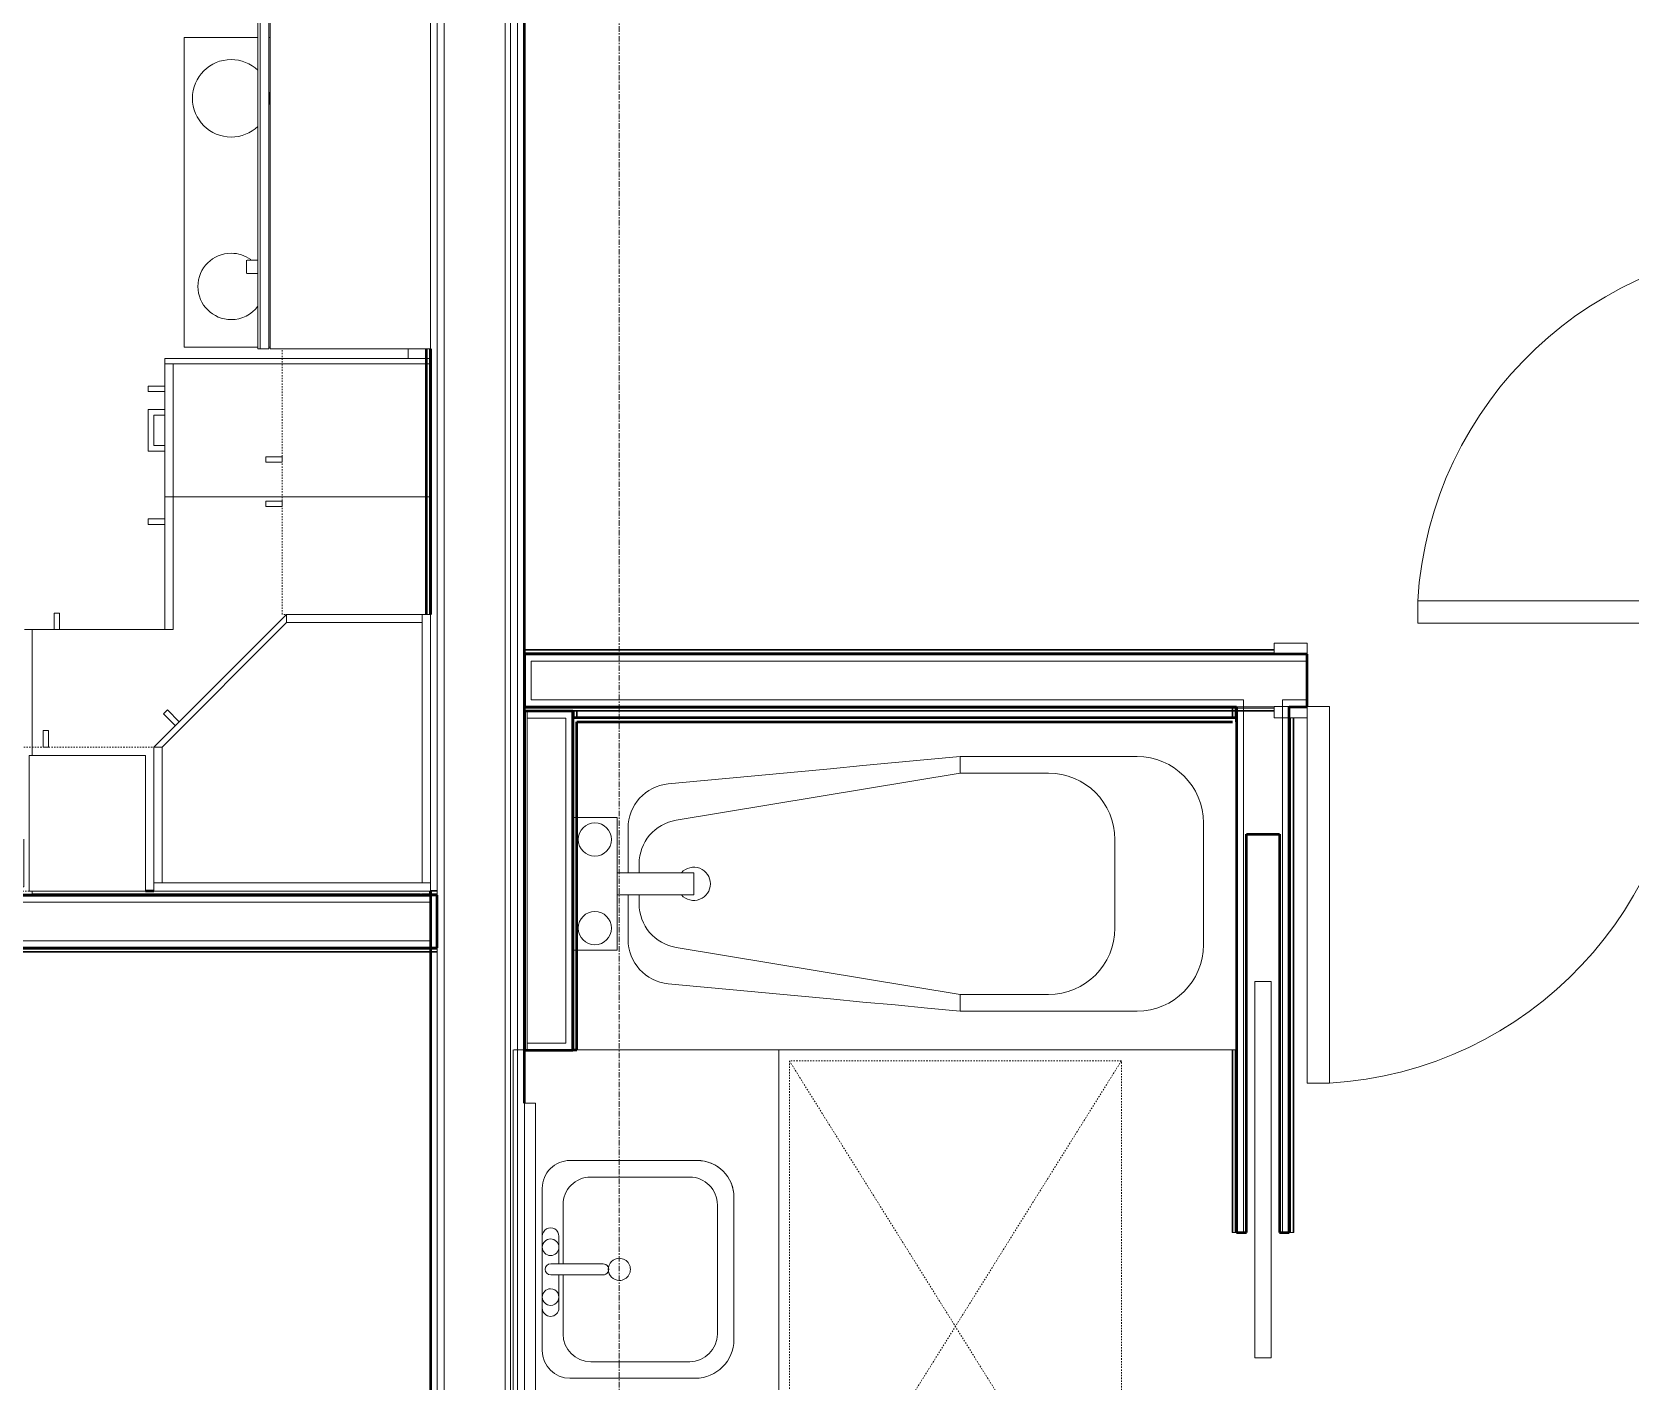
# Model space of a CAD drawing. Header units: inches. Extents: x -4235 to -464, y 9767 to 12347.
# Drawn here: x -2553.4 to -2408.9, y 10607.6 to 10729.5 of the extents above; entities that cross this region are included whole.
import ezdxf

# ---------------------------------------------------------------- set-up
doc = ezdxf.new("R2010")
doc.units = ezdxf.units.IN
doc.header["$MEASUREMENT"] = 0
doc.linetypes.add('Dash', pattern=[0.25, 0.125, -0.125])
doc.linetypes.add('Grid Line 1_2_', pattern=[0.875, 0.5, -0.125, 0.125, -0.125])
for name, color, linetype, lineweight in [('0-1', 170, 'Continuous', 5), ('0-2', 10, 'Continuous', 9), ('A-DOOR-1', 7, 'Continuous', 9), ('A-DOOR-2', 130, 'Continuous', 20), ('A-DOOR-FRAM-1', 130, 'Continuous', 20), ('A-GENM-HDLN-1', 7, 'Dash', 9), ('A-WALL-1', 250, 'Continuous', 50), ('A-WALL-2', 50, 'Continuous', 13), ('A-WALL-3', 10, 'Continuous', 9), ('A-WALL-4', 254, 'Continuous', 9), ('A-WALL-5', 7, 'Continuous', 9), ('A-WALL-6', 113, 'Continuous', 9), ('I-WALL-1', 250, 'Continuous', 50), ('I-WALL-2', 10, 'Continuous', 9), ('I-WALL-3', 254, 'Continuous', 9), ('P-SANR-FIXT-1', 7, 'Continuous', 9), ('P-SANR-FIXT-2', 254, 'Continuous', 9), ('P-SANR-FIXT-3', 10, 'Continuous', 9), ('Q-CASE', 31, 'Continuous', 9), ('Q-CASE-1', 254, 'Continuous', 9), ('Q-CASE-2', 7, 'Continuous', 9), ('Q-CASE-3', 7, 'Dash', 9), ('Q-CASE-4', 10, 'Continuous', 9), ('Q-SPCQ-1', 7, 'Continuous', 9), ('S-GRID-1', 1, 'Grid Line 1_2_', 9)]:
    doc.layers.add(name, color=color, linetype=linetype, lineweight=lineweight)

# ---------------------------------------------------------------- blocks, each defined once
blk = doc.blocks.new('Basic Wall _ INT - W4BØF - _5_8 GYP - 2X4 WOOD_BATT_ - 5_8 GYP_ - ___-2687614-BACKGROUND - 3RD FLOOR')
at = {"layer": 'A-WALL-3'}
for p, q in [((-2439.75, 10564.51), (-2439.72, 10564.52)), ((-2439.61, 10564.57), (-2439.55, 10564.6)), ((-2439.54, 10564.6), (-2439.4, 10564.66)), ((-2439.4, 10564.66), (-2439.34, 10564.68))]:
    blk.add_line(p, q, dxfattribs=at)
at = {"layer": 'A-WALL-4'}
for p, q in [((-2439.75, 10621.06), (-2439.75, 10667.57)), ((-2439.4, 10667.57), (-2439.4, 10621.06)), ((-2439.75, 10621.06), (-2439.72, 10621.06)), ((-2439.61, 10621.06), (-2439.55, 10621.06)), ((-2439.54, 10621.06), (-2439.4, 10621.06)), ((-2439.4, 10621.06), (-2439.34, 10621.06)), ((-2439.72, 10587.06), (-2439.75, 10587.06)), ((-2439.75, 10564.51), (-2439.75, 10587.06)), ((-2439.55, 10587.06), (-2439.61, 10587.06)), ((-2439.4, 10587.06), (-2439.54, 10587.06)), ((-2439.34, 10587.06), (-2439.4, 10587.06)), ((-2439.4, 10587.06), (-2439.4, 10564.66))]:
    blk.add_line(p, q, dxfattribs=at)
at = {"layer": 'A-WALL-5'}
for p, q in [((-2439.62, 10621.06), (-2439.62, 10667.57)), ((-2439.34, 10667.57), (-2439.34, 10621.06)), ((-2439.71, 10621.06), (-2439.75, 10621.06)), ((-2439.62, 10621.06), (-2439.71, 10621.06)), ((-2439.34, 10621.06), (-2439.62, 10621.06)), ((-2439.75, 10587.06), (-2439.71, 10587.06)), ((-2439.71, 10587.06), (-2439.62, 10587.06)), ((-2439.62, 10564.56), (-2439.62, 10587.06)), ((-2439.62, 10587.06), (-2439.34, 10587.06)), ((-2439.34, 10587.06), (-2439.34, 10564.68))]:
    blk.add_line(p, q, dxfattribs=at)
at = {"layer": 'A-WALL-5', "flags": 128}
for points in [[(-2439.62, 10564.56), (-2439.63, 10564.56), (-2439.63, 10564.56), (-2439.65, 10564.55), (-2439.66, 10564.55), (-2439.68, 10564.54), (-2439.71, 10564.53)], [(-2439.34, 10564.68), (-2439.45, 10564.63), (-2439.55, 10564.6), (-2439.6, 10564.57), (-2439.62, 10564.56)]]:
    blk.add_lwpolyline(points, dxfattribs=at)
blk = doc.blocks.new('Basic Wall _ INT - W4BØF - _5_8 GYP - 2X4 WOOD_BATT_ - 5_8 GYP_ - ___-2687613-BACKGROUND - 3RD FLOOR')
at = {"layer": 'A-WALL-3'}
for p, q in [((-2444.85, 10668.57), (-2444.91, 10668.57)), ((-2444.91, 10668.57), (-2444.7, 10668.57)), ((-2444.7, 10668.57), (-2444.85, 10668.57)), ((-2444.85, 10668.43), (-2444.85, 10668.38)), ((-2444.85, 10668.37), (-2444.85, 10668.29)), ((-2444.85, 10668.28), (-2444.85, 10668.17)), ((-2444.64, 10668.57), (-2444.7, 10668.57)), ((-2444.7, 10668.57), (-2444.62, 10668.57)), ((-2444.62, 10668.57), (-2444.58, 10668.57)), ((-2444.62, 10668.57), (-2444.62, 10668.57)), ((-2444.58, 10668.57), (-2444.56, 10668.57)), ((-2444.5, 10668.57), (-2444.52, 10668.57)), ((-2444.91, 10562.37), (-2444.85, 10562.4)), ((-2444.85, 10562.4), (-2444.7, 10562.46)), ((-2444.7, 10562.46), (-2444.64, 10562.49)), ((-2444.52, 10562.53), (-2444.5, 10562.54))]:
    blk.add_line(p, q, dxfattribs=at)
at = {"layer": 'A-WALL-4'}
for p, q in [((-2444.91, 10668.43), (-2444.91, 10668.38)), ((-2444.91, 10668.37), (-2444.91, 10668.29)), ((-2444.91, 10668.28), (-2444.91, 10668.17)), ((-2444.85, 10668.16), (-2444.85, 10667.57)), ((-2444.56, 10668.57), (-2444.54, 10668.57)), ((-2444.54, 10668.57), (-2444.5, 10668.57)), ((-2444.5, 10667.57), (-2444.5, 10668.57)), ((-2444.85, 10637.57), (-2444.85, 10621.06)), ((-2444.5, 10621.06), (-2444.5, 10637.57)), ((-2444.91, 10621.06), (-2444.85, 10621.06)), ((-2444.85, 10621.06), (-2444.7, 10621.06)), ((-2444.7, 10621.06), (-2444.64, 10621.06)), ((-2444.52, 10621.06), (-2444.5, 10621.06)), ((-2444.85, 10587.06), (-2444.91, 10587.06)), ((-2444.7, 10587.06), (-2444.85, 10587.06)), ((-2444.85, 10587.06), (-2444.85, 10562.4)), ((-2444.64, 10587.06), (-2444.7, 10587.06)), ((-2444.5, 10587.06), (-2444.52, 10587.06)), ((-2444.5, 10562.54), (-2444.5, 10587.06))]:
    blk.add_line(p, q, dxfattribs=at)
at = {"layer": 'A-WALL-5'}
for p, q in [((-2444.91, 10668.16), (-2444.91, 10667.57)), ((-2444.62, 10668.57), (-2444.62, 10667.57)), ((-2444.91, 10637.57), (-2444.91, 10621.06)), ((-2444.62, 10637.57), (-2444.62, 10621.06)), ((-2444.62, 10621.06), (-2444.91, 10621.06)), ((-2444.54, 10621.06), (-2444.62, 10621.06)), ((-2444.5, 10621.06), (-2444.54, 10621.06)), ((-2444.91, 10587.06), (-2444.62, 10587.06)), ((-2444.91, 10587.06), (-2444.91, 10562.37)), ((-2444.62, 10587.06), (-2444.62, 10562.49)), ((-2444.62, 10587.06), (-2444.54, 10587.06)), ((-2444.54, 10587.06), (-2444.5, 10587.06))]:
    blk.add_line(p, q, dxfattribs=at)
at = {"layer": 'A-WALL-5', "flags": 128}
for points in [[(-2444.62, 10562.49), (-2444.64, 10562.48), (-2444.7, 10562.46), (-2444.79, 10562.42), (-2444.91, 10562.37)], [(-2444.54, 10562.53), (-2444.56, 10562.52), (-2444.58, 10562.51), (-2444.6, 10562.5), (-2444.61, 10562.5), (-2444.62, 10562.49), (-2444.62, 10562.49)]]:
    blk.add_lwpolyline(points, dxfattribs=at)
blk = doc.blocks.new('POCKET - FLUSH - 2-10 x 6-8-2882530-BACKGROUND - 3RD FLOOR')
at = {"layer": 'A-DOOR-2'}
for p, q in [((-39.67, -0.75), (-39.67, 0.75)), ((-39.67, 0.75), (-5.67, 0.75)), ((-5.67, 0.75), (-5.67, -0.75)), ((-5.67, -0.75), (-39.67, -0.75))]:
    blk.add_line(p, q, dxfattribs=at)
blk = doc.blocks.new('Bath Vanity - Bath Vanity 72_-2551085-BACKGROUND - 3RD FLOOR')
at = {"layer": 'Q-CASE-1'}
for p, q in [((36.74, 0), (-35.26, 0)), ((-35.26, 0), (-35.26, -1)), ((36.74, -1), (36.74, -0.04)), ((36.74, -5.34), (36.74, -1.01)), ((36.74, -5.75), (36.74, -5.38))]:
    blk.add_line(p, q, dxfattribs=at)
at = {"layer": 'Q-CASE-2'}
for p, q in [((-35.26, -1), (-35.26, -24)), ((36.74, -24), (36.74, -5.75)), ((-35.26, -24), (36.74, -24))]:
    blk.add_line(p, q, dxfattribs=at)
blk = doc.blocks.new('ADA Clearances - 30_x48_-3054095-BACKGROUND - 3RD FLOOR')
at = {"layer": 'A-GENM-HDLN-1'}
for p, q in [((15, -24), (-15, 24)), ((-15, -24), (15, 24)), ((15, 24), (-15, 24)), ((-15, 24), (-15, -24)), ((15, -24), (15, 24)), ((-15, -24), (15, -24))]:
    blk.add_line(p, q, dxfattribs=at)
blk = doc.blocks.new('M_Sink Vanity-Square - 500 x 440mm-1352614-BACKGROUND - 3RD FLOOR')
at = {"layer": 'P-SANR-FIXT-1'}
for p, q in [((7.96, 7.09), (-6.72, 7.09)), ((7.96, 7.09), (-6.72, 7.09)), ((3.62, 7.09), (-2.88, 7.09)), ((0.12, 6.33), (0.12, 1.59)), ((1.12, 6.33), (1.12, 1.59)), ((-9.22, 4.59), (-9.22, -6.73)), ((-9.22, 4.59), (-9.22, -6.73)), ((0.12, 5.22), (-5.22, 5.22)), ((-2.88, 5.59), (0.12, 5.59)), ((1.12, 5.59), (3.62, 5.59)), ((6.46, 5.22), (1.12, 5.22)), ((10.46, -6.91), (10.46, 4.59)), ((10.46, -6.91), (10.46, 4.59)), ((-7.72, 2.72), (-7.72, -6.23)), ((8.96, -6.23), (8.96, 2.72)), ((-5.22, -8.73), (6.46, -8.73)), ((-5.72, -10.23), (7.14, -10.23)), ((-5.72, -10.23), (7.14, -10.23))]:
    blk.add_line(p, q, dxfattribs=at)
for centre, radius, start, end in [((-6.72, 4.59), 2.5, 90, 180), ((-6.72, 4.59), 2.5, 90, 180), ((-2.88, 6.34), 0.75, 90, 270), ((-1.88, 6.34), 0.75, 360, 180), ((-1.88, 6.34), 0.75, 180, 0), ((0.62, 6.33), 0.5, 360, 180), ((2.62, 6.34), 0.75, 360, 180), ((2.62, 6.34), 0.75, 180, 360), ((3.62, 6.34), 0.75, 270, 90), ((7.96, 4.59), 2.5, 0, 90), ((7.96, 4.59), 2.5, 360, 90), ((-5.22, 2.72), 2.5, 90, 180), ((6.46, 2.72), 2.5, 0, 90), ((0.62, 1.59), 0.5, 180, 0), ((0.62, 0.13), 1, 360, 180), ((0.62, 0.13), 1, 180, 0), ((-5.72, -6.73), 3.5, 180, 270), ((-5.72, -6.73), 3.5, 180, 270), ((-5.22, -6.23), 2.5, 180, 270), ((6.46, -6.23), 2.5, 270, 0), ((7.14, -6.91), 3.32, 270, 360), ((7.14, -6.91), 3.32, 270, 0)]:
    blk.add_arc(centre, radius, start, end, dxfattribs=at)
blk = doc.blocks.new('Basic Wall _ INT - W4BØF - _5_8 GYP - 2X4 WOOD_BATT_ - 5_8 GYP_ - ___-2687616-BACKGROUND - 3RD FLOOR')
at = {"layer": 'A-WALL-3'}
for p, q in [((-2292.3, 10643.61), (-2292.32, 10643.62)), ((-2292.12, 10643.53), (-2292.18, 10643.56)), ((-2291.97, 10643.47), (-2292.12, 10643.53)), ((-2291.91, 10643.45), (-2291.97, 10643.47)), ((-2299.08, 10636.86), (-2296.96, 10638.98)), ((-2335.14, 10600.8), (-2333.02, 10602.92)), ((-2408.95, 10526.99), (-2408.95, 10526.96)), ((-2408.95, 10526.8), (-2408.95, 10526.71)), ((-2408.95, 10526.7), (-2408.95, 10526.5)), ((-2408.95, 10526.5), (-2408.95, 10526.41))]:
    blk.add_line(p, q, dxfattribs=at)
at = {"layer": 'A-WALL-4'}
for p, q in [((-2296.96, 10638.98), (-2292.32, 10643.62)), ((-2291.97, 10643.47), (-2296.71, 10638.73)), ((-2408.95, 10526.99), (-2335.14, 10600.8)), ((-2334.89, 10600.55), (-2408.95, 10526.5))]:
    blk.add_line(p, q, dxfattribs=at)
at = {"layer": 'A-WALL-5'}
for p, q in [((-2296.87, 10638.89), (-2292.2, 10643.57)), ((-2291.91, 10643.45), (-2296.67, 10638.69)), ((-2408.95, 10526.82), (-2335.05, 10600.71)), ((-2334.85, 10600.51), (-2408.95, 10526.41))]:
    blk.add_line(p, q, dxfattribs=at)
at = {"layer": 'A-WALL-5', "flags": 128}
for points in [[(-2292.28, 10643.6), (-2292.26, 10643.59), (-2292.24, 10643.58), (-2292.22, 10643.58), (-2292.21, 10643.57), (-2292.2, 10643.57), (-2292.2, 10643.57)], [(-2292.2, 10643.57), (-2292.18, 10643.56), (-2292.12, 10643.53), (-2292.03, 10643.5), (-2291.91, 10643.45)], [(-2408.95, 10526.82), (-2408.95, 10526.82), (-2408.95, 10526.83), (-2408.95, 10526.85), (-2408.95, 10526.87), (-2408.95, 10526.9), (-2408.95, 10526.93)], [(-2408.95, 10526.41), (-2408.95, 10526.58), (-2408.95, 10526.71), (-2408.95, 10526.79), (-2408.95, 10526.82)]]:
    blk.add_lwpolyline(points, dxfattribs=at)
blk = doc.blocks.new('Basic Wall _ INT - W4BØF - _5_8 GYP - 2X4 WOOD_BATT_ - 5_8 GYP_ - ___-2687615-BACKGROUND - 3RD FLOOR')
at = {"layer": 'A-WALL-3'}
for p, q in [((-2297.42, 10645.73), (-2297.49, 10645.76)), ((-2297.28, 10645.67), (-2297.42, 10645.73)), ((-2297.21, 10645.64), (-2297.28, 10645.67)), ((-2297.07, 10645.58), (-2297.1, 10645.59)), ((-2302.44, 10640.22), (-2300.32, 10642.34)), ((-2338.5, 10604.16), (-2336.38, 10606.28)), ((-2352.3, 10590.36), (-2347.55, 10595.11)), ((-2347.55, 10595.6), (-2351.65, 10591.51)), ((-2347.35, 10595.81), (-2347.4, 10595.75)), ((-2347.25, 10595.9), (-2347.35, 10595.81)), ((-2347.14, 10596.02), (-2347.25, 10595.9)), ((-2351.68, 10591.48), (-2352.3, 10590.86)), ((-2352.59, 10590.56), (-2352.71, 10590.44)), ((-2352.5, 10590.65), (-2352.59, 10590.56)), ((-2352.44, 10590.71), (-2352.5, 10590.65)), ((-2408.95, 10534.3), (-2408.95, 10534.21)), ((-2408.95, 10534.21), (-2408.95, 10534)), ((-2408.95, 10534), (-2408.95, 10533.91)), ((-2408.95, 10533.74), (-2408.95, 10533.71))]:
    blk.add_line(p, q, dxfattribs=at)
at = {"layer": 'A-WALL-4'}
for p, q in [((-2297.42, 10645.73), (-2300.57, 10642.59)), ((-2300.32, 10642.34), (-2297.07, 10645.58)), ((-2347.55, 10595.11), (-2338.5, 10604.16)), ((-2338.75, 10604.4), (-2347.14, 10596.02)), ((-2347.55, 10595.29), (-2351.67, 10591.17)), ((-2347.55, 10595.69), (-2351.64, 10591.6)), ((-2347.35, 10595.9), (-2347.4, 10595.84)), ((-2347.25, 10595.99), (-2347.35, 10595.9)), ((-2347.14, 10596.11), (-2347.25, 10595.99)), ((-2352.44, 10590.8), (-2352.5, 10590.74)), ((-2351.68, 10591.57), (-2352.3, 10590.94)), ((-2351.68, 10591.16), (-2352.3, 10590.54)), ((-2352.71, 10590.44), (-2408.95, 10534.21)), ((-2408.95, 10533.71), (-2352.3, 10590.36)), ((-2352.59, 10590.65), (-2352.71, 10590.53)), ((-2352.5, 10590.74), (-2352.59, 10590.65))]:
    blk.add_line(p, q, dxfattribs=at)
at = {"layer": 'A-WALL-5'}
for p, q in [((-2297.49, 10645.76), (-2300.61, 10642.63)), ((-2297.2, 10645.64), (-2300.41, 10642.43)), ((-2338.59, 10604.24), (-2347.55, 10595.29)), ((-2338.79, 10604.45), (-2347.14, 10596.11)), ((-2352.3, 10590.54), (-2408.95, 10533.89)), ((-2352.71, 10590.53), (-2408.95, 10534.3))]:
    blk.add_line(p, q, dxfattribs=at)
at = {"layer": 'A-WALL-5', "flags": 128}
for points in [[(-2297.49, 10645.76), (-2297.37, 10645.71), (-2297.28, 10645.67), (-2297.22, 10645.64), (-2297.2, 10645.64)], [(-2297.2, 10645.64), (-2297.2, 10645.64), (-2297.19, 10645.63), (-2297.17, 10645.63), (-2297.16, 10645.62), (-2297.14, 10645.61), (-2297.12, 10645.6)], [(-2408.95, 10533.89), (-2408.95, 10533.92), (-2408.95, 10534), (-2408.95, 10534.13), (-2408.95, 10534.3)], [(-2408.95, 10533.77), (-2408.95, 10533.8), (-2408.95, 10533.83), (-2408.95, 10533.85), (-2408.95, 10533.87), (-2408.95, 10533.88), (-2408.95, 10533.89)]]:
    blk.add_lwpolyline(points, dxfattribs=at)
blk = doc.blocks.new('SWING - SINGLE - FLUSH - 2-10 x 6-8 - PRIVACY-3199405-BACKGROUND - 3RD FLOOR')
at = {"layer": 'A-DOOR-1'}
blk.add_arc((17, -2.37), 34.07, 180, 266.6343, dxfattribs=at)
at = {"layer": 'A-DOOR-2'}
for p, q in [((15, -2.37), (15, -36.38)), ((17, -2.37), (15, -2.37)), ((17, -2.37), (17, -36.38)), ((17, -36.38), (15, -36.38))]:
    blk.add_line(p, q, dxfattribs=at)
at = {"layer": 'A-DOOR-FRAM-1'}
for p, q in [((-20, 2.38), (-20, 3.38)), ((-20, 3.38), (-17, 3.38)), ((-17, 3.38), (-17, 2.38)), ((17, 2.38), (17, 3.38)), ((17, 3.38), (20, 3.38)), ((20, 3.38), (20, 2.38)), ((-17, 2.38), (-20, 2.38)), ((20, 2.38), (17, 2.38)), ((-20, -2.37), (-17, -2.37)), ((-20, -3.37), (-20, -2.37)), ((-17, -2.37), (-17, -3.37)), ((17, -2.37), (20, -2.37)), ((17, -3.37), (17, -2.37)), ((20, -2.37), (20, -3.37)), ((-17, -3.37), (-20, -3.37)), ((20, -3.37), (17, -3.37))]:
    blk.add_line(p, q, dxfattribs=at)
blk = doc.blocks.new('Basic Wall _ INT - W4BØF - _5_8 GYP - 2X4 WOOD_BATT_ - 5_8 GYP_ - ___-2694537-BACKGROUND - 3RD FLOOR')
at = {"layer": 'A-WALL-3'}
for p, q in [((-2508.87, 10673.74), (-2508.87, 10673.68)), ((-2508.87, 10673.68), (-2508.87, 10673.53)), ((-2508.87, 10673.53), (-2508.87, 10673.46)), ((-2508.87, 10673.35), (-2508.87, 10673.32)), ((-2441.12, 10673.32), (-2438.12, 10673.32))]:
    blk.add_line(p, q, dxfattribs=at)
at = {"layer": 'A-WALL-4'}
for p, q in [((-2508.87, 10673.62), (-2508.87, 10673.74)), ((-2441.12, 10673.68), (-2508.87, 10673.68)), ((-2508.87, 10673.45), (-2508.87, 10673.62)), ((-2508.87, 10673.44), (-2508.87, 10673.45)), ((-2508.87, 10673.37), (-2508.87, 10673.44)), ((-2508.87, 10673.32), (-2508.87, 10673.37)), ((-2508.87, 10673.32), (-2441.12, 10673.32))]:
    blk.add_line(p, q, dxfattribs=at)
at = {"layer": 'A-WALL-5'}
for p, q in [((-2441.12, 10673.74), (-2508.87, 10673.74)), ((-2441.12, 10673.45), (-2508.87, 10673.45))]:
    blk.add_line(p, q, dxfattribs=at)
blk = doc.blocks.new('Basic Wall _ INT - W4BØF - _5_8 GYP - 2X4 WOOD_BATT_ - 5_8 GYP_ - ___-2694538-BACKGROUND - 3RD FLOOR')
at = {"layer": 'A-WALL-3'}
for p, q in [((-2508.87, 10668.57), (-2508.87, 10668.55)), ((-2508.87, 10668.43), (-2508.87, 10668.37)), ((-2508.87, 10668.37), (-2508.87, 10668.22)), ((-2508.87, 10668.22), (-2508.87, 10668.16)), ((-2444.79, 10668.22), (-2444.91, 10668.22)), ((-2444.7, 10668.22), (-2444.79, 10668.22)), ((-2444.64, 10668.22), (-2444.7, 10668.22)), ((-2444.5, 10668.57), (-2441.12, 10668.57)), ((-2443.88, 10668.22), (-2444.5, 10668.22)), ((-2441.12, 10668.22), (-2443.87, 10668.22))]:
    blk.add_line(p, q, dxfattribs=at)
at = {"layer": 'A-WALL-4'}
for p, q in [((-2508.87, 10668.53), (-2508.87, 10668.57)), ((-2508.87, 10668.57), (-2444.5, 10668.57)), ((-2508.87, 10668.45), (-2508.87, 10668.53)), ((-2508.87, 10668.43), (-2508.87, 10668.45)), ((-2508.87, 10668.37), (-2508.87, 10668.43)), ((-2508.87, 10668.28), (-2508.87, 10668.37)), ((-2508.87, 10668.17), (-2508.87, 10668.28)), ((-2444.91, 10668.22), (-2508.87, 10668.22)), ((-2505.15, 10668.16), (-2508.87, 10668.16)), ((-2504.5, 10668.16), (-2505.12, 10668.16)), ((-2504.3, 10668.16), (-2504.35, 10668.16)), ((-2504.2, 10668.16), (-2504.3, 10668.16)), ((-2504.09, 10668.16), (-2504.2, 10668.16)), ((-2444.79, 10668.16), (-2444.91, 10668.16)), ((-2444.7, 10668.16), (-2444.79, 10668.16)), ((-2444.64, 10668.16), (-2444.7, 10668.16)), ((-2444.5, 10668.45), (-2443.88, 10668.45)), ((-2443.88, 10668.16), (-2444.5, 10668.16)), ((-2441.12, 10668.16), (-2443.86, 10668.16)), ((-2443.84, 10668.45), (-2441.12, 10668.45))]:
    blk.add_line(p, q, dxfattribs=at)
at = {"layer": 'A-WALL-5'}
for p, q in [((-2508.87, 10668.45), (-2444.5, 10668.45)), ((-2444.91, 10668.16), (-2504.09, 10668.16))]:
    blk.add_line(p, q, dxfattribs=at)
blk = doc.blocks.new('SWING - SINGLE - FLUSH - 2-10 x 6-8 - PASSAGE-3199424-BACKGROUND - 3RD FLOOR')
at = {"layer": 'A-DOOR-1'}
blk.add_arc((17, 2.37), 34.07, 93.3657, 180, dxfattribs=at)
at = {"layer": 'A-DOOR-2'}
for p, q in [((15, 2.37), (15, 36.38)), ((17, 36.38), (15, 36.38)), ((17, 2.37), (17, 36.38)), ((17, 2.37), (15, 2.37))]:
    blk.add_line(p, q, dxfattribs=at)
at = {"layer": 'A-DOOR-FRAM-1'}
for p, q in [((-17, 3.37), (-20, 3.37)), ((-20, 3.37), (-20, 2.37)), ((-17, 2.37), (-17, 3.37)), ((20, 3.37), (17, 3.37)), ((17, 3.37), (17, 2.37)), ((20, 2.37), (20, 3.37)), ((-20, 2.37), (-17, 2.37)), ((17, 2.37), (20, 2.37)), ((-17, -2.38), (-20, -2.38)), ((-20, -2.38), (-20, -3.38)), ((-17, -3.38), (-17, -2.38)), ((20, -2.38), (17, -2.38)), ((17, -2.38), (17, -3.38)), ((20, -3.38), (20, -2.38)), ((-20, -3.38), (-17, -3.38)), ((17, -3.38), (20, -3.38))]:
    blk.add_line(p, q, dxfattribs=at)
blk = doc.blocks.new('BATHROOM MIRROR - BATHROOM MIRROR 30_-3124767-BACKGROUND - 3RD FLOOR')
at = {"layer": 'Q-CASE-2'}
for p, q in [((15.74, 24), (-14.26, 24)), ((-14.26, 23), (-14.26, 24)), ((15.74, 24), (15.74, 23)), ((-14.26, 23), (15.74, 23))]:
    blk.add_line(p, q, dxfattribs=at)
at = {"layer": 'Q-CASE-4'}
blk.add_line((12.74, 24), (-11.26, 24), dxfattribs=at)
blk = doc.blocks.new('Basic Wall _ INT - W4BØF - _5_8 GYP - 2X4 WOOD_BATT_ - 5_8 GYP_ - ___-3182910-BACKGROUND - 3RD FLOOR')
at = {"layer": 'A-WALL-3'}
for p, q in [((-2516.75, 10646.8), (-2517.37, 10646.8)), ((-2517.37, 10646.44), (-2516.75, 10646.44)), ((-2516.75, 10646.8), (-2516.75, 10646.75)), ((-2516.75, 10646.77), (-2516.75, 10646.8)), ((-2516.75, 10646.75), (-2516.75, 10646.71)), ((-2516.75, 10646.71), (-2516.75, 10646.68)), ((-2516.75, 10646.68), (-2516.75, 10646.67)), ((-2516.75, 10646.67), (-2516.75, 10646.67)), ((-2516.75, 10646.67), (-2516.75, 10646.65)), ((-2516.75, 10646.59), (-2516.75, 10646.66)), ((-2516.75, 10646.65), (-2516.75, 10646.59)), ((-2516.75, 10646.59), (-2516.75, 10646.38)), ((-2516.75, 10646.44), (-2516.75, 10646.59)), ((-2516.75, 10646.38), (-2516.75, 10646.44))]:
    blk.add_line(p, q, dxfattribs=at)
at = {"layer": 'A-WALL-4'}
for p, q in [((-2517.37, 10646.8), (-2640.83, 10646.8)), ((-2640.41, 10646.44), (-2517.37, 10646.44)), ((-2517.37, 10646.67), (-2516.75, 10646.67)), ((-2517.37, 10646.38), (-2516.75, 10646.38))]:
    blk.add_line(p, q, dxfattribs=at)
at = {"layer": 'A-WALL-5'}
for p, q in [((-2640.83, 10646.67), (-2517.37, 10646.67)), ((-2640.41, 10646.38), (-2517.37, 10646.38))]:
    blk.add_line(p, q, dxfattribs=at)
blk = doc.blocks.new('Basic Wall _ INT - W4BØF - _5_8 GYP - 2X4 WOOD_BATT_ - 5_8 GYP_ - ___-3182909-BACKGROUND - 3RD FLOOR')
at = {"layer": 'A-WALL-3'}
for p, q in [((-2553.37, 10651.55), (-2586.37, 10651.55)), ((-2553.37, 10651.9), (-2519.89, 10651.9)), ((-2518.27, 10651.67), (-2553.37, 10651.67)), ((-2517.37, 10651.55), (-2553.37, 10651.55)), ((-2519.8, 10651.9), (-2517.37, 10651.9)), ((-2517.37, 10651.67), (-2518.18, 10651.67)), ((-2517.37, 10651.9), (-2516.75, 10651.9)), ((-2516.75, 10651.55), (-2517.37, 10651.55)), ((-2516.75, 10651.9), (-2516.75, 10651.96)), ((-2516.75, 10651.96), (-2516.75, 10651.67)), ((-2516.75, 10651.75), (-2516.75, 10651.9)), ((-2516.75, 10651.69), (-2516.75, 10651.75)), ((-2516.75, 10651.67), (-2516.75, 10651.66)), ((-2516.75, 10651.66), (-2516.75, 10651.65)), ((-2516.75, 10651.65), (-2516.75, 10651.59)), ((-2516.75, 10651.59), (-2516.75, 10651.55)), ((-2516.75, 10651.55), (-2516.75, 10651.57))]:
    blk.add_line(p, q, dxfattribs=at)
at = {"layer": 'A-WALL-4'}
for p, q in [((-2543.12, 10651.96), (-2542.37, 10651.96)), ((-2517.37, 10651.96), (-2516.75, 10651.96)), ((-2516.75, 10651.67), (-2517.37, 10651.67))]:
    blk.add_line(p, q, dxfattribs=at)
blk = doc.blocks.new('Range - 24_ x 30_-V378-BACKGROUND - 3RD FLOOR')
at = {"layer": 'Q-SPCQ-1'}
blk.add_line((29.13, 22), (30, 22), dxfattribs=at)
for centre, radius, start, end in [((6.5, 6), 3.5, 81.0228, 98.9772), ((6.5, 6), 3.5, 136.4272, 180), ((6.5, 6), 3.5, 360, 43.6191), ((23.5, 6), 3, 143.9133, 180), ((23.5, 6), 3, 360, 53.8773), ((6.5, 6), 3.5, 180, 0), ((23.5, 6), 3, 180, 360)]:
    blk.add_arc(centre, radius, start, end, dxfattribs=at)
blk = doc.blocks.new('30quot_MicrowaveVent_11166 - 70cm miele oven-2322118-BACKGROUND - 3RD FLOOR')
at = {"layer": 'Q-CASE-2'}
for p, q in [((-14.2, -14.49), (-14.2, 0)), ((15.68, 0), (-14.2, 0)), ((15.68, 0), (15.68, -14.49)), ((15.68, -14.49), (-14.2, -14.49)), ((-14.2, -14.61), (15.68, -14.61)), ((-14.2, -15.39), (-14.2, -14.61)), ((-14.2, -15.6), (-14.2, -15.39)), ((-14.2, -15.39), (15.68, -15.39)), ((-14.2, -15.6), (15.68, -15.6)), ((7.69, -16.55), (7.69, -15.63)), ((8.88, -15.63), (8.88, -16.55)), ((15.68, -14.61), (15.68, -15.39)), ((15.68, -15.39), (15.68, -15.6)), ((7.69, -16.6), (8.88, -16.6))]:
    blk.add_line(p, q, dxfattribs=at)
blk = doc.blocks.new('Single Door 1 Drawer 211 - 211 Base Cabinet Single Door1 Drawer 12_-V338-BACKGROUND - 3RD FLOOR')
at = {"layer": 'Q-CASE-1'}
for p, q in [((-11.26, 24), (0.74, 24)), ((-11.26, 23.25), (-11.26, 24)), ((0.74, 23.25), (-11.26, 23.25)), ((-11.26, 23.25), (-11.26, 0.38)), ((-6.64, 24), (-7.14, 24)), ((-3.89, 24), (-3.39, 24)), ((-1.27, 24), (-1.76, 24)), ((0.74, 24), (0.74, 23.25)), ((0.74, 0.38), (0.74, 23.25))]:
    blk.add_line(p, q, dxfattribs=at)
at = {"layer": 'Q-CASE-2'}
for p, q in [((-3.39, 25.5), (-7.14, 25.5)), ((-7.14, 25.5), (-7.14, 24)), ((-6.64, 24), (-6.64, 25)), ((-6.64, 25), (-3.89, 25)), ((-3.89, 25), (-3.89, 24)), ((-3.39, 24), (-3.39, 25.5)), ((-1.27, 25.5), (-1.76, 25.5)), ((-1.76, 25.5), (-1.76, 24)), ((-1.27, 24), (-1.27, 25.5))]:
    blk.add_line(p, q, dxfattribs=at)
at = {"layer": 'Q-CASE-4'}
for p, q in [((-1.27, 24), (-1.76, 24)), ((-11.26, 0.38), (-11.26, 0)), ((0.74, 0), (0.74, 0.38)), ((-11.26, 0), (0.74, 0))]:
    blk.add_line(p, q, dxfattribs=at)
blk = doc.blocks.new('Base Cabinet Corner 197 - Base Cabinet Corner 197-V339-BACKGROUND - 3RD FLOOR')
at = {"layer": 'Q-CASE-1'}
for p, q in [((0.74, 36), (-10.64, 36)), ((0.74, 23.25), (0.74, 36)), ((0.74, 24), (0.74, 36)), ((0.73, 33.51), (0.73, 34)), ((12.74, 24), (0.74, 24)), ((0.74, 23.25), (0.74, 24)), ((12.74, 23.25), (0.74, 23.25)), ((10.73, 24), (10.24, 24)), ((12.74, 0.38), (12.74, 24))]:
    blk.add_line(p, q, dxfattribs=at)
at = {"layer": 'Q-CASE-2'}
for p, q in [((2.23, 34), (0.74, 34)), ((0.74, 33.51), (2.23, 33.51)), ((2.23, 33.51), (2.23, 34)), ((10.73, 25.5), (10.24, 25.5)), ((10.24, 25.5), (10.24, 24)), ((10.73, 24), (10.73, 25.5))]:
    blk.add_line(p, q, dxfattribs=at)
at = {"layer": 'Q-CASE-4'}
for p, q in [((-22.89, 36), (-23.26, 36)), ((-23.26, 36), (-23.26, 0)), ((10.73, 24), (10.24, 24)), ((12.74, 0), (12.74, 0.38)), ((-23.26, 0), (-22.89, 0)), ((-22.89, 0), (2.11, 0)), ((2.11, 0), (12.74, 0))]:
    blk.add_line(p, q, dxfattribs=at)
blk = doc.blocks.new('Vanity Cabinet-Double Door - 33_-V340-BACKGROUND - 3RD FLOOR')
at = {"layer": 'Q-CASE-1'}
for p, q in [((-15.76, 5.06), (-15.76, 0.38)), ((-15.76, 5.06), (-15.76, 0.38)), ((-15.01, 5.06), (-15.01, 0.75)), ((16.49, 0.75), (16.49, 5.06)), ((-15.01, 0.75), (16.49, 0.75))]:
    blk.add_line(p, q, dxfattribs=at)
at = {"layer": 'Q-CASE-4'}
for p, q in [((-15.76, 0.38), (-15.76, 0)), ((-15.76, 0.38), (-15.76, 0)), ((17.24, 0), (17.24, 0.38)), ((17.24, 0), (17.24, 0.38)), ((-15.76, 0), (17.24, 0)), ((-15.76, 0), (17.24, 0)), ((-15.76, 0), (17.24, 0))]:
    blk.add_line(p, q, dxfattribs=at)
blk = doc.blocks.new('308 - 308 x 24_-2727442-BACKGROUND - 3RD FLOOR')
at = {"layer": 'Q-CASE'}
for p, q in [((0, 25.19), (-12, 13.19)), ((0, 24.44), (0, 25.19)), ((-11.25, 13.19), (0, 24.44)), ((-12, 13.19), (-11.25, 13.19))]:
    blk.add_line(p, q, dxfattribs=at)
at = {"layer": 'Q-CASE-2'}
for p, q in [((0, 25.19), (0, 24.44)), ((12.25, 25.19), (0, 25.19)), ((12.25, 24.44), (12.25, 25.19)), ((13, 25.19), (12.25, 25.19)), ((12.25, 25.19), (12.25, 0.94)), ((13, 0.94), (13, 25.19)), ((0, 24.44), (-11.25, 13.19)), ((12.25, 24.44), (0, 24.44)), ((0, 24.44), (12.25, 24.44)), ((12.25, 0.94), (12.25, 24.44)), ((-10.76, 16.55), (-11.11, 16.2)), ((-11.11, 16.2), (-10.05, 15.14)), ((-9.7, 15.49), (-10.76, 16.55)), ((-12, 13.19), (-12, 0.94)), ((-11.25, 13.19), (-12, 13.19)), ((-11.25, 13.19), (-11.25, 0.94)), ((-11.25, 0.94), (-11.25, 13.19)), ((-12, 0.94), (-11.25, 0.94)), ((13, 0.94), (-12, 0.94)), ((-12, 0.94), (-12, 0.19)), ((-12, 0.19), (13, 0.19)), ((-11.25, 0.94), (12.25, 0.94)), ((12.25, 0.94), (13, 0.94)), ((13, 0.19), (13, 0.94))]:
    blk.add_line(p, q, dxfattribs=at)
blk = doc.blocks.new('300 Series Wall Hung Cabinet_301 - 12_ x 24_-2730234-BACKGROUND - 3RD FLOOR')
at = {"layer": 'Q-CASE-2'}
for p, q in [((-3.51, 14.69), (-4, 14.69)), ((-4, 14.69), (-4, 13.19)), ((-3.51, 13.19), (-3.51, 14.69)), ((-3.51, 13.19), (-4, 13.19)), ((5.25, 12.44), (-5.25, 12.44)), ((-5.25, 12.44), (-5.25, 0.19)), ((5.25, 0.19), (5.25, 12.44)), ((-5.25, 0.19), (5.25, 0.19))]:
    blk.add_line(p, q, dxfattribs=at)
at = {"layer": 'Q-CASE-3'}
for p, q in [((-6, 0.19), (-6, 13.19)), ((-6, 13.19), (6, 13.19)), ((6, 13.19), (6, 0.19)), ((6, 0.19), (-6, 0.19))]:
    blk.add_line(p, q, dxfattribs=at)
blk = doc.blocks.new('300 Series Wall Hung Cabinet_302 - 24_ X 24_-2590484-BACKGROUND - 3RD FLOOR')
at = {"layer": 'Q-CASE-2'}
for p, q in [((-1.76, 14.69), (-2.25, 14.69)), ((-2.25, 14.69), (-2.25, 13.19)), ((-1.76, 13.19), (-1.76, 14.69)), ((2.24, 14.69), (1.75, 14.69)), ((1.75, 14.69), (1.75, 13.19)), ((2.24, 13.19), (2.24, 14.69)), ((-1.76, 13.19), (-2.25, 13.19)), ((2.24, 13.19), (1.75, 13.19))]:
    blk.add_line(p, q, dxfattribs=at)
at = {"layer": 'Q-CASE-3'}
for p, q in [((-12, 0.19), (-12, 13.19)), ((-12, 13.19), (12, 13.19)), ((12, 13.19), (12, 0.19)), ((12, 0.19), (-12, 0.19))]:
    blk.add_line(p, q, dxfattribs=at)
blk = doc.blocks.new('Bath Tub - Maestro - 60_x30_-V394-BACKGROUND - 3RD FLOOR')
at = {"layer": 'P-SANR-FIXT-1'}
for p, q in [((35, 26.5), (51, 26.5)), ((35, 26.5), (35, 25)), ((35, 25), (9.35, 20.74)), ((43, 25), (35, 25)), ((4, 21), (0.38, 21)), ((4, 16), (4, 21)), ((57, 20.5), (57, 9.5)), ((5, 16), (5, 20.04)), ((49, 11), (49, 19)), ((4, 14), (4, 16)), ((4, 16), (10.94, 16)), ((6, 16.8), (6, 16)), ((10.94, 14), (10.94, 16)), ((4, 9), (4, 14)), ((10.94, 14), (4, 14)), ((5, 9.96), (5, 14)), ((6, 14), (6, 13.2)), ((0.38, 9), (4, 9)), ((9.35, 9.26), (35, 5)), ((35, 3.5), (35, 5)), ((35, 5), (43, 5)), ((51, 3.5), (35, 3.5)), ((18.63, 0), (59.63, 0))]:
    blk.add_line(p, q, dxfattribs=at)
at = {"layer": 'P-SANR-FIXT-1', "flags": 128}
for points in [[(8.63, 24.03), (11.56, 24.3), (14.49, 24.58), (17.42, 24.85), (20.35, 25.13), (23.28, 25.4), (26.21, 25.68), (29.14, 25.95), (32.07, 26.23), (35, 26.5)], [(35, 3.5), (32.07, 3.77), (29.14, 4.05), (26.21, 4.32), (23.28, 4.6), (20.35, 4.87), (17.42, 5.15), (14.49, 5.42), (11.56, 5.7), (8.63, 5.97)]]:
    blk.add_lwpolyline(points, dxfattribs=at)
at = {"layer": 'P-SANR-FIXT-1'}
for centre, radius, start, end in [((51, 20.5), 6, 360, 90), ((43, 19), 6, 360, 90), ((9, 20.04), 4, 95.3558, 180), ((2, 19), 1.5, 360, 180), ((10, 16.8), 4, 99.4223, 180), ((2, 19), 1.5, 180, 360), ((10.94, 15), 1.5, 360, 137.9289), ((10.94, 15), 1.5, 222.0711, 360), ((10, 13.2), 4, 180, 260.5777), ((2, 11), 1.5, 360, 180), ((2, 11), 1.5, 180, 360), ((43, 11), 6, 270, 0), ((9, 9.96), 4, 180, 264.6442), ((51, 9.5), 6, 270, 360)]:
    blk.add_arc(centre, radius, start, end, dxfattribs=at)
at = {"layer": 'P-SANR-FIXT-2'}
for p, q in [((60, 30), (0, 30)), ((0.38, 21), (0, 21)), ((0, 9), (0.38, 9)), ((59.63, 0), (60, 0))]:
    blk.add_line(p, q, dxfattribs=at)
at = {"layer": 'P-SANR-FIXT-3'}
for p, q in [((0, 30), (0, 21)), ((60, 0), (60, 30)), ((0, 21), (0, 9)), ((0, 21), (0, 9)), ((0, 9), (0, 0))]:
    blk.add_line(p, q, dxfattribs=at)
blk = doc.blocks.new('Basic Wall _ INT - W4FØF - INT - _5_8 GYP - 2X4 WOOD_BATT__ - ___-3236088-BACKGROUND - 3RD FLOOR')
at = {"layer": 'A-WALL-3'}
for p, q in [((-2504.15, 10668.16), (-2504.29, 10668.16)), ((-2504.09, 10668.16), (-2504.15, 10668.16))]:
    blk.add_line(p, q, dxfattribs=at)
at = {"layer": 'A-WALL-4'}
for p, q in [((-2504.47, 10668.16), (-2504.5, 10668.16)), ((-2504.5, 10668.16), (-2504.5, 10667.57)), ((-2504.3, 10668.16), (-2504.36, 10668.16)), ((-2504.15, 10667.57), (-2504.15, 10668.16))]:
    blk.add_line(p, q, dxfattribs=at)
at = {"layer": 'A-WALL-5'}
for p, q in [((-2504.5, 10668.16), (-2504.46, 10668.16)), ((-2504.46, 10668.16), (-2504.37, 10668.16)), ((-2504.37, 10667.57), (-2504.37, 10668.16)), ((-2504.37, 10668.16), (-2504.09, 10668.16)), ((-2504.09, 10667.57), (-2504.09, 10668.16))]:
    blk.add_line(p, q, dxfattribs=at)
blk = doc.blocks.new('CTR - 1st Phase - Unit Layouts_rvt-2-BACKGROUND - 3RD FLOOR')
at = {"layer": 'A-WALL-1'}
for p, q in [((-2517.75, 10700.92), (-2517.75, 10676.92)), ((-2517.37, 10676.92), (-2517.37, 10700.92)), ((-2438.12, 10673.32), (-2508.87, 10673.32)), ((-2508.87, 10673.32), (-2508.87, 10672.7)), ((-2438.12, 10668.57), (-2438.12, 10673.32)), ((-2508.87, 10672.7), (-2508.87, 10669.2)), ((-2508.87, 10669.2), (-2508.87, 10668.57)), ((-2508.87, 10668.57), (-2444.5, 10668.57)), ((-2508.62, 10668.16), (-2508.87, 10668.16)), ((-2508.87, 10668.16), (-2508.87, 10637.54)), ((-2505.12, 10668.16), (-2508.62, 10668.16)), ((-2504.5, 10668.16), (-2505.12, 10668.16)), ((-2504.5, 10637.54), (-2504.5, 10668.16)), ((-2444.5, 10667.57), (-2504.5, 10667.57)), ((-2504.5, 10667.57), (-2504.5, 10667.2)), ((-2444.5, 10668.57), (-2444.5, 10621.06)), ((-2444.5, 10667.2), (-2444.5, 10667.57)), ((-2439.75, 10621.06), (-2439.75, 10668.57)), ((-2439.75, 10668.57), (-2438.12, 10668.57)), ((-2504.5, 10667.2), (-2504.5, 10637.57)), ((-2504.12, 10667.2), (-2444.87, 10667.2)), ((-2504.12, 10637.57), (-2504.12, 10667.2)), ((-2443.62, 10621.06), (-2443.62, 10657.06)), ((-2443.62, 10657.06), (-2440.62, 10657.06)), ((-2440.62, 10657.06), (-2440.62, 10621.06)), ((-2516.75, 10651.55), (-2669.6, 10651.55)), ((-2634.85, 10651.55), (-2517.37, 10651.55)), ((-2542.37, 10651.92), (-2543.12, 10651.92)), ((-2517.37, 10651.55), (-2517.37, 10651.92)), ((-2516.75, 10650.92), (-2516.75, 10651.55)), ((-2516.75, 10647.42), (-2516.75, 10650.92)), ((-2516.75, 10646.8), (-2516.75, 10647.42)), ((-2640.83, 10646.8), (-2516.75, 10646.8)), ((-2508.87, 10637.54), (-2508.62, 10637.54)), ((-2508.62, 10637.54), (-2505.12, 10637.54)), ((-2505.12, 10637.54), (-2504.5, 10637.54)), ((-2504.5, 10637.57), (-2504.12, 10637.57)), ((-2444.5, 10621.06), (-2443.62, 10621.06)), ((-2440.62, 10621.06), (-2439.75, 10621.06))]:
    blk.add_line(p, q, dxfattribs=at)
at = {"layer": 'A-WALL-2'}
for p, q in [((-2508.25, 10672.7), (-2508.25, 10669.2)), ((-2438.12, 10672.7), (-2508.25, 10672.7)), ((-2443.87, 10669.2), (-2508.25, 10669.2)), ((-2443.87, 10669.2), (-2443.87, 10668.57)), ((-2440.37, 10669.2), (-2440.37, 10668.57)), ((-2438.12, 10669.2), (-2440.37, 10669.2)), ((-2508.62, 10667.54), (-2508.62, 10668.16)), ((-2508.62, 10668.16), (-2508.62, 10667.54)), ((-2505.12, 10667.54), (-2508.62, 10667.54)), ((-2508.62, 10667.54), (-2508.62, 10638.16)), ((-2505.12, 10667.54), (-2505.12, 10638.16)), ((-2443.87, 10668.57), (-2443.87, 10621.06)), ((-2440.37, 10668.57), (-2440.37, 10621.06)), ((-2669.6, 10650.92), (-2517.37, 10650.92)), ((-2517.37, 10647.42), (-2517.37, 10650.92)), ((-2641.45, 10647.42), (-2517.37, 10647.42)), ((-2508.62, 10638.16), (-2505.12, 10638.16)), ((-2508.62, 10637.54), (-2508.62, 10638.16)), ((-2508.62, 10638.16), (-2508.62, 10637.54))]:
    blk.add_line(p, q, dxfattribs=at)
at = {"layer": 'A-WALL-3'}
for p, q in [((-2517.37, 10676.92), (-2517.37, 10700.92)), ((-2517.37, 10651.92), (-2517.37, 10676.92)), ((-2508.87, 10668.57), (-2508.87, 10673.32)), ((-2441.12, 10673.32), (-2508.87, 10673.32)), ((-2438.12, 10673.32), (-2441.12, 10673.32)), ((-2508.87, 10668.57), (-2444.91, 10668.57)), ((-2508.87, 10668.16), (-2504.5, 10668.16)), ((-2508.87, 10668.16), (-2508.87, 10637.57)), ((-2504.5, 10667.57), (-2504.5, 10668.16)), ((-2504.5, 10667.2), (-2504.5, 10667.57)), ((-2444.91, 10668.57), (-2444.64, 10668.57)), ((-2444.5, 10668.43), (-2444.5, 10668.38)), ((-2444.5, 10668.37), (-2444.5, 10668.29)), ((-2444.5, 10668.28), (-2444.5, 10668.17)), ((-2444.5, 10668.16), (-2444.5, 10667.57)), ((-2444.5, 10667.57), (-2444.5, 10667.2)), ((-2439.75, 10621.06), (-2439.75, 10667.57)), ((-2504.5, 10667.2), (-2504.5, 10658.57)), ((-2504.5, 10658.57), (-2504.5, 10646.57)), ((-2634.85, 10651.55), (-2517.37, 10651.55)), ((-2517.37, 10651.55), (-2553.37, 10651.55)), ((-2517.75, 10651.92), (-2542.37, 10651.92)), ((-2517.37, 10651.92), (-2517.37, 10651.55)), ((-2516.75, 10651.55), (-2517.37, 10651.55)), ((-2516.75, 10651.55), (-2516.75, 10646.8)), ((-2640.41, 10646.8), (-2517.37, 10646.8)), ((-2517.37, 10646.8), (-2516.75, 10646.8)), ((-2504.5, 10646.57), (-2504.5, 10637.57)), ((-2444.5, 10637.57), (-2444.5, 10621.06))]:
    blk.add_line(p, q, dxfattribs=at)
at = {"layer": 'A-WALL-4'}
for p, q in [((-2517.75, 10700.92), (-2517.75, 10676.92)), ((-2438.12, 10673.32), (-2438.12, 10668.57)), ((-2444.5, 10667.57), (-2504.5, 10667.57)), ((-2504.12, 10667.2), (-2444.87, 10667.2)), ((-2504.12, 10658.57), (-2504.12, 10667.2)), ((-2440.62, 10657.06), (-2443.62, 10657.06)), ((-2443.62, 10657.06), (-2443.62, 10621.06)), ((-2440.62, 10621.06), (-2440.62, 10657.06)), ((-2542.37, 10651.92), (-2543.12, 10651.92)), ((-2504.12, 10637.57), (-2504.12, 10646.57)), ((-2443.62, 10621.06), (-2444.5, 10621.06)), ((-2439.75, 10621.06), (-2440.62, 10621.06))]:
    blk.add_line(p, q, dxfattribs=at)
at = {"layer": 'A-WALL-6'}
for p, q in [((-2539.62, 10729.05), (-2539.62, 10701.05)), ((-2532.97, 10729.05), (-2539.62, 10729.05)), ((-2539.62, 10729.05), (-2539.62, 10701.05)), ((-2532.97, 10729.05), (-2539.62, 10729.05)), ((-2531.86, 10729.05), (-2531.98, 10729.05)), ((-2531.86, 10729.05), (-2531.98, 10729.05)), ((-2539.62, 10701.05), (-2532.97, 10701.05)), ((-2539.62, 10701.05), (-2532.97, 10701.05)), ((-2531.98, 10701.05), (-2531.86, 10701.05)), ((-2531.98, 10701.05), (-2531.86, 10701.05)), ((-2517.75, 10700.05), (-2541.37, 10700.05)), ((-2541.37, 10700.05), (-2541.37, 10675.55)), ((-2541.37, 10675.55), (-2541.37, 10700.05)), ((-2517.75, 10700.05), (-2541.37, 10700.05)), ((-2517.37, 10700.05), (-2517.75, 10700.05)), ((-2517.37, 10700.05), (-2517.75, 10700.05)), ((-2517.37, 10676.92), (-2517.37, 10700.05)), ((-2517.37, 10676.92), (-2517.37, 10700.05)), ((-2517.37, 10651.92), (-2517.37, 10676.92)), ((-2517.37, 10651.92), (-2517.37, 10676.92)), ((-2541.37, 10675.55), (-2554.05, 10675.55)), ((-2554.05, 10675.55), (-2541.37, 10675.55)), ((-2634.85, 10651.55), (-2517.37, 10651.55)), ((-2517.37, 10651.55), (-2634.85, 10651.55)), ((-2517.37, 10651.55), (-2517.37, 10651.92)), ((-2517.37, 10651.55), (-2517.37, 10651.92))]:
    blk.add_line(p, q, dxfattribs=at)
at = {"layer": '0-2'}
for name, p, rotation in [('30quot_MicrowaveVent_11166 - 70cm miele oven-2322118-BACKGROUND - 3RD FLOOR', (-2517.37, 10716.6), 269.9999999999657), ('Range - 24_ x 30_-V378-BACKGROUND - 3RD FLOOR', (-2541.37, 10730.05), 269.9999999998397), ('SWING - SINGLE - FLUSH - 2-10 x 6-8 - PRIVACY-3199405-BACKGROUND - 3RD FLOOR', (-2391.75, 10693.13), 269.9999999999462), ('300 Series Wall Hung Cabinet_302 - 24_ X 24_-2590484-BACKGROUND - 3RD FLOOR', (-2517.56, 10688.92), 89.99999999996454), ('Single Door 1 Drawer 211 - 211 Base Cabinet Single Door1 Drawer 12_-V338-BACKGROUND - 3RD FLOOR', (-2517.37, 10698.81), 90.0000000000099), ('Base Cabinet Corner 197 - Base Cabinet Corner 197-V339-BACKGROUND - 3RD FLOOR', (-2517.37, 10674.81), 90.00000000001052), ('SWING - SINGLE - FLUSH - 2-10 x 6-8 - PASSAGE-3199424-BACKGROUND - 3RD FLOOR', (-2421.12, 10670.95), 180), ('POCKET - FLUSH - 2-10 x 6-8-2882530-BACKGROUND - 3RD FLOOR', (-2442.12, 10604.06), 269.999999999937), ('Bath Vanity - Bath Vanity 72_-2551085-BACKGROUND - 3RD FLOOR', (-2509.87, 10600.84), 90.00000000007198), ('ADA Clearances - 30_x48_-3054095-BACKGROUND - 3RD FLOOR', (-2469.92, 10612.57), 180), ('BATHROOM MIRROR - BATHROOM MIRROR 30_-3124767-BACKGROUND - 3RD FLOOR', (-2484.87, 10617), 89.99999999992573), ('M_Sink Vanity-Square - 500 x 440mm-1352614-BACKGROUND - 3RD FLOOR', (-2500.16, 10617.11), 89.99999999992065)]:
    blk.add_blockref(name, p, dxfattribs=dict(at, rotation=rotation))
for name, p in [('308 - 308 x 24_-2727442-BACKGROUND - 3RD FLOOR', (-2530.37, 10651.73)), ('Basic Wall _ INT - W4BØF - _5_8 GYP - 2X4 WOOD_BATT_ - 5_8 GYP_ - ___-2694537-BACKGROUND - 3RD FLOOR', (0, 0)), ('Basic Wall _ INT - W4BØF - _5_8 GYP - 2X4 WOOD_BATT_ - 5_8 GYP_ - ___-2694538-BACKGROUND - 3RD FLOOR', (0, 0)), ('Basic Wall _ INT - W4FØF - INT - _5_8 GYP - 2X4 WOOD_BATT__ - ___-3236088-BACKGROUND - 3RD FLOOR', (0, 0)), ('Bath Tub - Maestro - 60_x30_-V394-BACKGROUND - 3RD FLOOR', (-2504.5, 10637.57)), ('Basic Wall _ INT - W4BØF - _5_8 GYP - 2X4 WOOD_BATT_ - 5_8 GYP_ - ___-2687613-BACKGROUND - 3RD FLOOR', (0, 0)), ('Basic Wall _ INT - W4BØF - _5_8 GYP - 2X4 WOOD_BATT_ - 5_8 GYP_ - ___-2687614-BACKGROUND - 3RD FLOOR', (0, 0)), ('300 Series Wall Hung Cabinet_301 - 12_ x 24_-2730234-BACKGROUND - 3RD FLOOR', (-2548.37, 10651.73)), ('Vanity Cabinet-Double Door - 33_-V340-BACKGROUND - 3RD FLOOR', (-2570.61, 10651.55)), ('Basic Wall _ INT - W4BØF - _5_8 GYP - 2X4 WOOD_BATT_ - 5_8 GYP_ - ___-3182909-BACKGROUND - 3RD FLOOR', (0, 0)), ('Basic Wall _ INT - W4BØF - _5_8 GYP - 2X4 WOOD_BATT_ - 5_8 GYP_ - ___-3182910-BACKGROUND - 3RD FLOOR', (0, 0)), ('Basic Wall _ INT - W4BØF - _5_8 GYP - 2X4 WOOD_BATT_ - 5_8 GYP_ - ___-2687615-BACKGROUND - 3RD FLOOR', (0, 0)), ('Basic Wall _ INT - W4BØF - _5_8 GYP - 2X4 WOOD_BATT_ - 5_8 GYP_ - ___-2687616-BACKGROUND - 3RD FLOOR', (0, 0))]:
    blk.add_blockref(name, p, dxfattribs=at)
blk = doc.blocks.new('CTR - 1st Phase - Common Walls_rvt-2-BACKGROUND - 3RD FLOOR')
at = {"layer": 'A-WALL-2'}
for p, q in [((-2516.75, 10843.14), (-2516.75, 10458.16)), ((-2516.12, 10843.14), (-2516.12, 10458.16)), ((-2510.62, 10843.14), (-2510.62, 10458.16)), ((-2510.12, 10843.14), (-2510.12, 10458.16)), ((-2509.5, 10843.14), (-2509.5, 10458.16))]:
    blk.add_line(p, q, dxfattribs=at)
at = {"layer": 'I-WALL-1'}
for p, q in [((-2508.87, 10632.74), (-2508.87, 10843.14)), ((-2517.37, 10700.92), (-2517.37, 10676.92)), ((-2517.37, 10651.92), (-2517.37, 10458.16))]:
    blk.add_line(p, q, dxfattribs=at)
at = {"layer": 'I-WALL-2'}
for p, q in [((-2517.37, 10700.92), (-2517.37, 10700.05)), ((-2517.37, 10700.05), (-2517.37, 10676.92)), ((-2517.37, 10676.92), (-2517.37, 10651.96)), ((-2508.87, 10673.47), (-2508.87, 10673.74)), ((-2508.87, 10668.57), (-2508.87, 10673.32)), ((-2508.87, 10668.16), (-2508.87, 10668.43)), ((-2508.87, 10637.57), (-2508.87, 10668.16)), ((-2517.37, 10651.92), (-2517.37, 10651.84)), ((-2517.37, 10651.84), (-2517.37, 10651.75)), ((-2517.37, 10651.75), (-2517.37, 10651.69)), ((-2517.37, 10651.55), (-2517.37, 10650.92)), ((-2517.37, 10650.92), (-2517.37, 10647.42)), ((-2517.37, 10647.42), (-2517.37, 10646.8)), ((-2517.37, 10646.65), (-2517.37, 10646.59)), ((-2517.37, 10646.59), (-2517.37, 10646.5)), ((-2517.37, 10646.5), (-2517.37, 10646.38))]:
    blk.add_line(p, q, dxfattribs=at)
at = {"layer": 'I-WALL-3'}
for p, q in [((-2508.87, 10673.74), (-2508.87, 10842.51)), ((-2517.37, 10646.38), (-2517.37, 10527.71))]:
    blk.add_line(p, q, dxfattribs=at)

msp = doc.modelspace()

# ---------------------------------------------------------------- linework, layer by layer
at = {"layer": 'S-GRID-1'}
msp.add_line((-2500.32, 9836.18), (-2500.32, 12297.93), dxfattribs=at)

# ---------------------------------------------------------------- block references
at = {"layer": '0-1'}
for name in ['CTR - 1st Phase - Unit Layouts_rvt-2-BACKGROUND - 3RD FLOOR', 'CTR - 1st Phase - Common Walls_rvt-2-BACKGROUND - 3RD FLOOR']:
    msp.add_blockref(name, (0, 0), dxfattribs=at)

doc.saveas('drawing.dxf')
